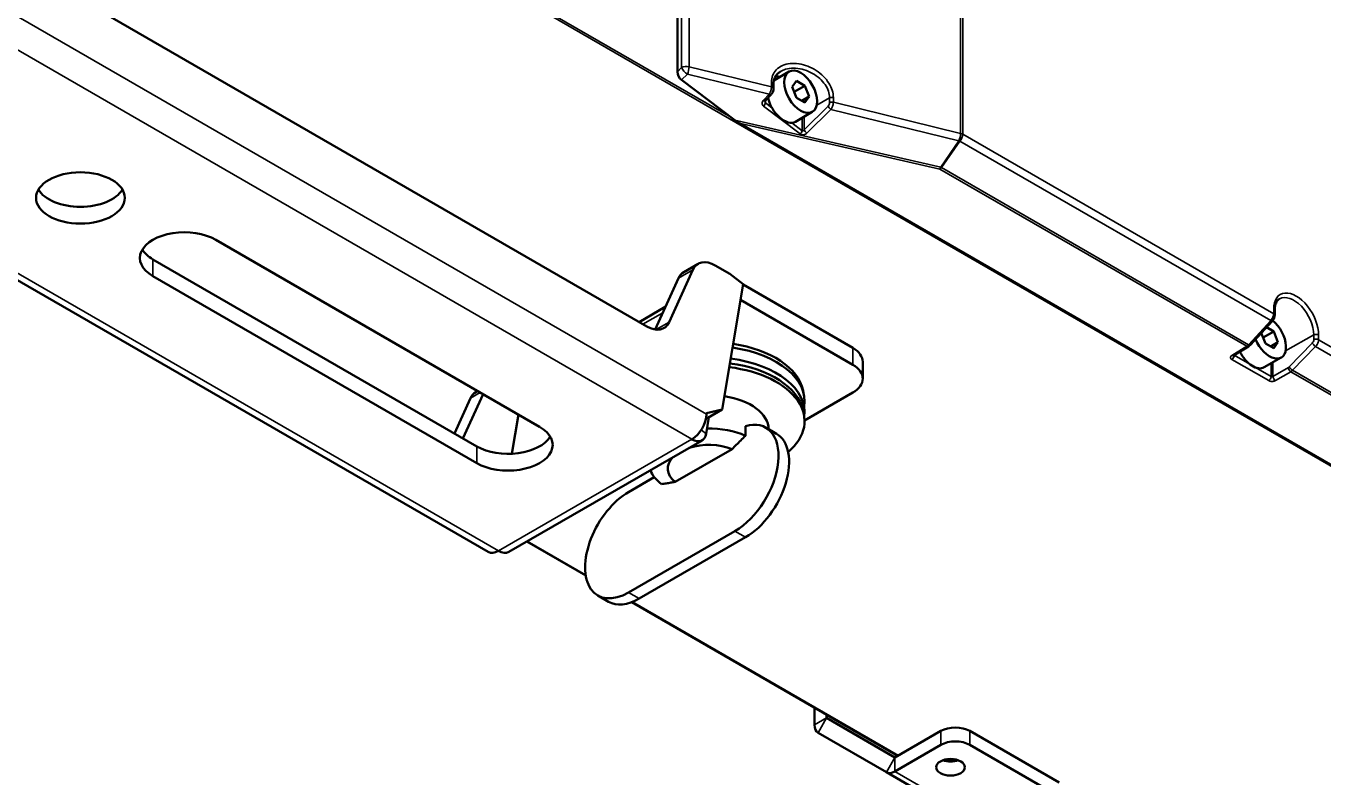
# Model space of a CAD drawing. Header units: millimetres. Extents: x 100 to 5488, y 100 to 4218.
# Drawn here: x 563.4 to 753.2, y 925.1 to 1034.9 of the extents above; entities that cross this region are included whole.
import ezdxf

# ---------------------------------------------------------------- set-up
doc = ezdxf.new("R2010")
doc.units = ezdxf.units.MM
doc.header["$LTSCALE"] = 20
doc.layers.add('Visible (ANSI)', color=7, linetype='Continuous', lineweight=50)
doc.layers.add('Visible Narrow (ANSI)', color=7, linetype='Continuous', lineweight=35)

msp = doc.modelspace()

# ---------------------------------------------------------------- linework, layer by layer
at = {"layer": 'Visible (ANSI)'}
for p, q in [((658.707, 1028.246), (658.707, 1080.761)), ((654.229, 990.998), (521.057, 1067.885)), ((480.443, 1044.942), (631.032, 957.999)), ((659.308, 1027.039), (667.087, 1021.146)), ((675.038, 1028.258), (672.828, 1026.982)), ((676.126, 1026.892), (675.514, 1026.021)), ((676.126, 1026.892), (677.351, 1026.185)), ((671.575, 1024.023), (672.397, 1024.891)), ((672.763, 1025.748), (672.763, 1026.429)), ((675.514, 1026.021), (676.126, 1024.443)), ((675.798, 1025.288), (677.351, 1026.185)), ((677.963, 1024.607), (677.351, 1026.185)), ((677.351, 1023.736), (676.126, 1024.443)), ((676.902, 1023.994), (677.963, 1024.607)), ((677.351, 1023.736), (677.963, 1024.607)), ((678.438, 1022.369), (675.963, 1020.94)), ((667.755, 1020.702), (897.146, 888.263)), ((638.555, 976.308), (591.178, 1003.661)), ((581.986, 1000.803), (629.362, 973.45)), ((659.625, 998.934), (661.746, 1000.159)), ((581.986, 998.353), (629.362, 971.001)), ((658.861, 998.058), (655.437, 990.546)), ((657.492, 991.626), (660.983, 999.283)), ((666.376, 998.682), (664.246, 999.911)), ((666.376, 998.682), (668.325, 997.159)), ((668.325, 997.159), (665.256, 978.829)), ((684.358, 987.846), (668.317, 997.108)), ((684.358, 985.397), (667.943, 994.874)), ((653.125, 991.635), (656.936, 993.836)), ((746.076, 993.327), (746.076, 992.647)), ((745.731, 991.803), (742.477, 988.265)), ((744.876, 990.874), (745.94, 990.259)), ((744.12, 990.052), (744.715, 988.517)), ((744.387, 989.363), (745.94, 990.259)), ((745.492, 988.068), (746.552, 988.681)), ((746.552, 988.681), (745.94, 990.259)), ((745.94, 987.81), (746.552, 988.681)), ((742.244, 988.07), (740.064, 986.722)), ((745.94, 987.81), (744.715, 988.517)), ((685.823, 983.356), (685.823, 985.805)), ((747.028, 986.443), (744.553, 985.015)), ((627.337, 974.62), (630.283, 981.084)), ((629.495, 981.539), (629.219, 981.379)), ((677.079, 981.64), (677.208, 981.004)), ((677.302, 977.241), (684.358, 981.314)), ((628.456, 980.504), (626.099, 975.334)), ((635.462, 978.094), (634.502, 972.364)), ((662.879, 977.545), (663.134, 977.604)), ((662.905, 975.296), (663.309, 977.705)), ((662.938, 978.152), (662.962, 978.299)), ((665.256, 978.829), (662.962, 978.299)), ((663.134, 977.604), (665.256, 978.829)), ((677.079, 978.718), (677.208, 978.082)), ((668.664, 975.01), (668.664, 976.424)), ((671.622, 976.198), (673.177, 975.3)), ((662.316, 974.329), (634.032, 957.999)), ((666.696, 973.057), (658.355, 968.241)), ((654.638, 969.896), (654.813, 969.795)), ((651.565, 966.771), (655.325, 968.942)), ((667.122, 961.056), (651.565, 952.074)), ((668.677, 960.157), (653.121, 951.176)), ((645.292, 954.567), (636.689, 959.534)), ((647.065, 951.628), (648.621, 950.73)), ((690.963, 928.199), (652.053, 950.664)), ((678.759, 932.699), (678.759, 935.245)), ((680.527, 933.72), (680.527, 934.224)), ((690.527, 927.947), (680.527, 933.72)), ((690.527, 927.947), (697.244, 931.825)), ((701.487, 931.825), (714.569, 924.272)), ((689.277, 925.782), (679.277, 931.555)), ((690.527, 925.905), (697.244, 929.784)), ((701.487, 929.784), (714.569, 922.231)), ((706.601, 915.779), (689.277, 925.782))]:
    msp.add_line(p, q, dxfattribs=at)
for centre, major_axis in [((676.738, 1025.314), (-1.7, 2.944)), ((571.379, 1009.784), (6.5, 0)), ((698.659, 926.518), (2.1, 0))]:
    msp.add_ellipse(centre, major_axis=major_axis, ratio=0.5773503, dxfattribs=at)
for centre, major_axis, ratio, start_param, end_param in [((659.414, 1027.843), (-0.463, 0.925), 0.5782294, 0.8574929, 2.2774366), ((672.034, 1025.235), (0.363, -0.344), 0.3380766, 0.0000003, 0.0000521), ((672.263, 1025.748), (0.5, 0), 0.5773503, 6.2829133, 6.2831853), ((671.212, 1024.367), (0.363, -0.344), 0.3380766, 6.2829003, 6.2831853), ((674.263, 1023.885), (1.7, -2.944), 0.5773503, 4.2149391, 6.2831853), ((667.784, 1021.502), (-1.773, 1.185), 0.32587, 1.3904241, 1.7690863), ((571.379, 1012.234), (6.5, 0), 0.5773503, 3.4740396, 5.9507384), ((586.582, 1001.007), (-6.5, 0), 0.5773503, 3.9269908, 7.0685835), ((586.582, 1003.457), (-6.5, 0), 0.5773503, 0.332447, 0.7853982), ((664.246, 995.829), (-2.5, 4.33), 0.5773503, 5.4977871, 6.6737924), ((662.125, 994.604), (-2.5, 4.33), 0.5773503, 0, 0.390607), ((654.229, 995.08), (2.5, -4.33), 0.5773503, 5.4977871, 6.6737924), ((745.328, 989.388), (1.7, -2.944), 0.5773503, 4.4734016, 8.4516202), ((663.303, 980.063), (14, 0), 0.5773503, 6.1819975, 7.6034883), ((663.303, 980.707), (13.87, 0), 0.5773503, 0.1167296, 1.3110014), ((680.823, 985.805), (5, 0), 0.5773503, 0, 0.7853982), ((742.853, 987.959), (1.7, -2.944), 0.5773503, 4.6075352, 6.2831853), ((663.303, 977.141), (14, 0), 0.5773503, 5.6891018, 7.638608), ((663.303, 977.785), (13.87, 0), 0.5773503, 0.1167296, 1.3464962), ((663.303, 977.785), (13.87, 0), 0.5773503, 0.1167296, 1.3464962), ((663.303, 978.43), (14, 0), 0.5773503, 6.2033627, 7.623136), ((680.823, 983.356), (5, 0), 0.5773503, 5.4977871, 7.0685835), ((631.719, 977.049), (-2.5, 4.33), 0.5773503, 0, 0.390607), ((663.303, 975.916), (8.75, 0), 0.5773503, 0.0066061, 1.3070318), ((660.816, 976.927), (1.5, 2.598), 0.5773503, 3.9269908, 5.4977871), ((667.122, 968.404), (4.5, 7.794), 0.5773503, 3.9269908, 6.8238612), ((633.958, 973.654), (6.5, 0), 0.5773503, 3.9269908, 7.0685835), ((660.816, 976.927), (1.5, -2.598), 0.5773503, 5.4977871, 6.8940505), ((663.303, 971.017), (8.75, 0), 0.5773503, 0.911446, 1.6015463), ((668.677, 967.506), (4.5, 7.794), 0.5773503, 3.9269908, 6.2831853), ((633.958, 976.104), (6.5, 0), 0.5773503, 3.9269908, 5.9507384), ((663.303, 970.2), (-6, 0), 0.5773503, 4.111367, 5.2110659), ((663.303, 970.2), (-6, 0), 0.5773503, 5.7845083, 6.8842073), ((663.303, 971.017), (-8.75, 0), 0.5773503, 0.2108743, 0.6593504), ((651.565, 959.423), (-4.5, -7.794), 0.5773503, 3.9269908, 7.0685835), ((632.532, 960.598), (-1.5, -2.598), 0.5773503, 0, 0.7853982), ((632.532, 960.598), (1.5, -2.598), 0.5773503, 5.4977871, 6.2831853), ((653.121, 958.524), (-4.5, -7.794), 0.5773503, 0, 0.7853982), ((680.527, 933.72), (-1.25, -2.165), 0.5773503, 5.4977871, 6.2831853), ((699.366, 930.6), (-3, 0), 0.5773503, 3.9269908, 5.4977871), ((699.366, 928.559), (3, 0), 0.5773503, 0.7853982, 2.3561945), ((698.659, 928.559), (-2.1, 0), 0.5773503, 1.0005977, 2.1409949), ((698.659, 928.559), (1.65, 0), 0.5773503, 4.3272293, 5.0975487), ((690.527, 927.947), (-1.25, -2.165), 0.5773503, 0, 0.7853982)]:
    msp.add_ellipse(centre, major_axis=major_axis, ratio=ratio, start_param=start_param, end_param=end_param, dxfattribs=at)
for points, knots in [([(673.794, 1028.277), (673.497, 1028.097), (673.252, 1027.86), (672.91, 1027.311), (672.802, 1026.991), (672.766, 1026.572), (672.763, 1026.501), (672.763, 1026.429)], [0.00010913, 0.00010913, 0.00010913, 0.00010913, 0.14606929, 0.14606929, 0.28813722, 0.28813722, 0.31638895, 0.31638895, 0.31638895, 0.31638895]), ([(672.763, 1025.748), (672.763, 1025.641), (672.745, 1025.531), (672.68, 1025.323), (672.634, 1025.221), (672.525, 1025.042), (672.464, 1024.961), (672.397, 1024.891)], [0, 0, 0, 0, 0.033811892, 0.033811892, 0.066666483, 0.066666483, 0.096616157, 0.096616157, 0.096616157, 0.096616157]), ([(671.575, 1024.023), (671.559, 1024.006), (671.547, 1023.99), (671.528, 1023.958), (671.523, 1023.944), (671.516, 1023.921), (671.515, 1023.913), (671.515, 1023.908)], [0, 0, 0, 0, 0.009289478, 0.009289478, 0.020189992, 0.020189992, 0.030648968, 0.030648968, 0.030648968, 0.030648968]), ([(746.77, 995.01), (746.69, 994.962), (746.615, 994.902), (746.477, 994.758), (746.414, 994.673), (746.299, 994.475), (746.249, 994.362), (746.165, 994.109), (746.132, 993.969), (746.088, 993.664), (746.076, 993.5), (746.076, 993.327)], [5.51013005, 5.51013005, 5.51013005, 5.51013005, 5.6647411, 5.6647411, 5.81935215, 5.81935215, 5.97396321, 5.97396321, 6.12857426, 6.12857426, 6.28318531, 6.28318531, 6.28318531, 6.28318531]), ([(746.076, 992.647), (746.076, 992.581), (746.07, 992.518), (746.047, 992.395), (746.031, 992.335), (745.991, 992.218), (745.967, 992.161), (745.912, 992.052), (745.88, 991.999), (745.811, 991.897), (745.772, 991.849), (745.731, 991.803)], [1.5708124, 1.5708124, 1.5708124, 1.5708124, 1.8060236, 1.8060236, 2.0412349, 2.0412349, 2.2764461, 2.2764461, 2.5116574, 2.5116574, 2.7468687, 2.7468687, 2.7468687, 2.7468687])]:
    msp.add_open_spline(points, degree=3, knots=knots, dxfattribs=at)
for points in [[(740.064, 986.722), (740.058, 986.718), (740.055, 986.716), (740.055, 986.716)], [(742.477, 988.265), (742.407, 988.189), (742.328, 988.122), (742.244, 988.07)], [(666.696, 973.057), (666.896, 973.255), (667.308, 973.663), (667.963, 974.314), (668.426, 974.773), (668.664, 975.01)], [(656.387, 967.922), (656.625, 967.96), (657.086, 968.035), (657.742, 968.141), (658.155, 968.208), (658.355, 968.241)]]:
    msp.add_open_spline(points, degree=3, dxfattribs=at)
at = {"layer": 'Visible Narrow (ANSI)'}
for p, q in [((439.15, 1152.851), (666.501, 1021.589)), ((781.052, 955.127), (448.398, 1147.185)), ((659.318, 1028.852), (659.318, 1080.836)), ((660.403, 1080.952), (660.403, 1028.968)), ((700.134, 1019.232), (700.134, 1071.215)), ((700.45, 1071.092), (700.45, 1019.108)), ((512.348, 1065.095), (662.938, 978.152)), ((660.816, 974.478), (510.227, 1061.421)), ((481.943, 1045.091), (632.532, 958.148)), ((659.318, 1028.852), (658.707, 1028.246)), ((660.403, 1028.968), (672.459, 1026.014)), ((659.308, 1027.039), (660.163, 1027.888)), ((672.109, 1024.96), (660.163, 1027.888)), ((672.459, 1026.014), (672.459, 1026.694)), ((672.109, 1024.96), (671.287, 1024.092)), ((671.296, 1023.22), (676.675, 1019.145)), ((671.574, 1024.022), (671.574, 1023.698)), ((672.518, 1022.983), (671.574, 1023.698)), ((680.734, 1023.225), (677.233, 1019.75)), ((677.656, 1019.267), (681.156, 1022.743)), ((680.974, 1024.416), (679.087, 1023.364)), ((680.974, 1023.736), (680.974, 1024.416)), ((699.893, 1018.151), (681.156, 1022.743)), ((681.517, 1024.475), (681.517, 1023.794)), ((681.517, 1023.794), (700.134, 1019.232)), ((697.225, 1014.273), (667.087, 1021.146)), ((676.953, 1019.623), (676.953, 1021.512)), ((677.233, 1021.674), (677.233, 1019.75)), ((667.755, 1020.702), (697.087, 1014.014)), ((676.953, 1019.623), (675.421, 1020.784)), ((700.45, 1019.108), (745.93, 992.851)), ((699.893, 1018.151), (697.228, 1014.272)), ((697.347, 1014.226), (700.015, 1018.104)), ((745.498, 991.844), (700.015, 1018.104)), ((741.992, 988.088), (697.087, 1014.014)), ((697.347, 1014.226), (742.244, 988.305)), ((581.986, 1000.803), (581.986, 998.353)), ((660.983, 999.283), (658.861, 998.058)), ((656.549, 992.986), (653.668, 991.322)), ((745.93, 992.851), (745.93, 993.531)), ((655.589, 990.527), (657.492, 991.626)), ((745.498, 991.844), (742.244, 988.305)), ((751.803, 989.739), (747.676, 987.438)), ((751.803, 989.059), (751.803, 989.739)), ((752.504, 989.736), (752.505, 989.054)), ((752.505, 989.054), (837.854, 939.778)), ((684.358, 985.397), (684.358, 987.846)), ((739.811, 986.75), (741.992, 988.088)), ((740.163, 986.784), (740.163, 986.775)), ((740.163, 986.775), (742.448, 985.456)), ((751.581, 988.558), (748.212, 985.086)), ((748.695, 984.58), (752.065, 988.052)), ((837.422, 938.771), (752.065, 988.052)), ((745.195, 983.061), (739.816, 986.167)), ((743.257, 984.989), (745.542, 983.67)), ((745.542, 983.67), (745.542, 985.586)), ((745.823, 985.748), (745.823, 983.678)), ((748.08, 984.981), (745.823, 983.678)), ((748.428, 984.372), (746.188, 983.068)), ((833.916, 935.016), (748.428, 984.372)), ((748.695, 984.58), (834.168, 935.232)), ((629.871, 981.321), (628.456, 980.504)), ((662.19, 975.855), (662.905, 975.296)), ((629.362, 971.001), (629.362, 973.45)), ((632.532, 958.148), (660.816, 974.478)), ((667.122, 961.056), (668.677, 960.157)), ((636.748, 959.568), (645.28, 954.641)), ((651.565, 952.074), (653.121, 951.176)), ((652.123, 950.691), (691.022, 928.232)), ((678.759, 932.699), (680.527, 933.72)), ((680.527, 933.72), (679.277, 931.555)), ((697.244, 929.784), (697.244, 931.825)), ((701.487, 931.825), (701.487, 929.784)), ((689.277, 925.782), (690.527, 927.947)), ((690.527, 925.905), (690.527, 927.947)), ((690.527, 925.905), (707.851, 915.903))]:
    msp.add_line(p, q, dxfattribs=at)
for centre, major_axis, ratio, start_param, end_param in [((660.012, 1028.437), (1, 0), 0.5773503, 1.1693706, 2.3387412), ((660.012, 1028.437), (-0.705, 0.71), 0.3228173, 0.66946, 2.0894036), ((660.012, 1028.437), (-0.238, -0.971), 0.3190306, 1.0498217, 2.2258269), ((672.263, 1026.429), (0.5, 0), 0.5773503, 0, 1.1693657), ((674.263, 1023.885), (-1.902, 3.294), 0.5773503, 6.2066916, 6.2067909), ((674.402, 1023.965), (-2.002, 3.467), 0.5773503, 6.1975197, 6.197575), ((674.263, 1023.885), (-1.902, 3.294), 0.5773503, 5.8184111, 6.0055199), ((674.402, 1023.965), (-2.002, 3.467), 0.5773503, 5.7269933, 5.9749509), ((672.034, 1025.235), (0.363, -0.344), 0.3380766, 5.2209599, 6.2831853), ((672.263, 1025.748), (0.5, 0), 0.5773503, 0, 1.1693687), ((671.212, 1024.367), (0.363, -0.344), 0.3380766, 5.2209606, 6.2829003), ((671.22, 1023.494), (-0.302, -0.399), 0.481405, 1.2163385, 2.4225019), ((680.583, 1023.518), (0.301, 0.428), 0.5825569, 4.4149955, 5.5906579), ((681.081, 1023.017), (-0.352, 0.355), 0.3228173, 0.66946, 2.0894036), ((681.321, 1024.209), (-0.5, 0), 0.5773503, 4.3109664, 5.4803302), ((681.321, 1023.528), (0.5, 0), 0.5773503, 1.1693706, 2.3387412), ((676.599, 1019.419), (-0.302, -0.399), 0.481405, 1.2163413, 2.4225017), ((677.581, 1019.542), (0.352, -0.355), 0.3228157, 3.8110529, 5.2309964), ((699.743, 1018.7), (0.238, 0.971), 0.3190306, 4.1914144, 5.3674196), ((699.743, 1018.7), (-0.5, -0.866), 0.5773503, 1.1801893, 2.3561945), ((699.743, 1018.7), (1, 0), 0.5773503, 0.7853982, 1.1693706), ((699.743, 1018.7), (-0.824, 0.567), 0.4079587, 2.0210408, 2.167949), ((697.075, 1014.823), (0.222, 0.975), 0.3106384, 3.8076712, 4.1855954), ((697.075, 1014.823), (-0.5, -0.866), 0.5773503, 0.8028515, 1.1801893), ((697.075, 1014.823), (0.824, -0.567), 0.4079628, 5.166434, 5.3095388), ((749.217, 991.633), (-2.324, 4.026), 0.5773503, 3.9269908, 7.0685835), ((748.869, 991.433), (-2.074, 3.593), 0.5773503, 3.9269908, 6.2955282), ((745.576, 993.327), (0.5, 0), 0.5773503, 0, 0.7853982), ((745.576, 992.647), (0.5, 0), 0.5773392, 0, 0.7854046), ((745.363, 992.142), (0.368, -0.338), 0.3201508, 5.360976, 6.2831853), ((751.443, 988.858), (-0.257, -0.429), 0.5873259, 1.188992, 2.3650635), ((752.15, 989.531), (-0.5, 0), 0.5773503, 3.9269908, 5.4803339), ((752.15, 988.851), (0.5, 0), 0.5773566, 0.7810478, 2.338726), ((739.801, 987.148), (0.263, -0.425), 0.5771744, 5.469596, 6.2831853), ((739.81, 986.571), (-0.25, -0.433), 0.5773503, 0.802845, 2.3561954), ((740.305, 986.867), (-0.2, -0.011), 0.6111911, 0.7020699, 0.7507836), ((741.981, 988.495), (0.263, -0.425), 0.5771744, 5.4942747, 6.2831894), ((742.108, 988.603), (0.368, -0.338), 0.3201418, 5.3609733, 6.2831853), ((751.929, 988.351), (-0.359, 0.348), 0.3015523, 0.6636613, 2.2277614), ((748.073, 985.386), (-0.257, -0.429), 0.5873385, 0.8117226, 1.1890177), ((748.427, 984.774), (-0.25, 0.433), 0.5570252, 0.7855505, 2.3423554), ((748.559, 984.879), (0.359, -0.348), 0.3015393, 3.8052621, 5.3693458), ((745.189, 983.466), (0.25, 0.433), 0.5773503, 3.9444383, 5.4977881), ((745.684, 983.761), (-0.2, -0.011), 0.611361, 0.7509005, 2.3043013), ((746.17, 983.471), (0.25, -0.433), 0.5570252, 3.9271432, 5.5086169)]:
    msp.add_ellipse(centre, major_axis=major_axis, ratio=ratio, start_param=start_param, end_param=end_param, dxfattribs=at)
for points in [[(681.517, 1024.475), (681.513, 1024.83), (681.399, 1025.534), (680.904, 1026.584), (680.105, 1027.592), (679.02, 1028.471), (677.8, 1029.102), (676.459, 1029.467), (675.176, 1029.501), (674.01, 1029.196), (673.113, 1028.564), (672.58, 1027.714), (672.46, 1027.053), (672.459, 1026.694)], [(676.675, 1019.145), (676.737, 1019.097), (676.877, 1019.03), (677.152, 1019.009), (677.426, 1019.089), (677.584, 1019.196), (677.656, 1019.267)]]:
    msp.add_open_spline(points, degree=3, dxfattribs=at)
for points, knots in [([(673.795, 1028.278), (674.021, 1028.415), (674.603, 1028.666), (675.675, 1028.813), (676.937, 1028.659), (678.185, 1028.204), (679.295, 1027.501), (680.171, 1026.625), (680.754, 1025.659), (680.954, 1024.909), (680.974, 1024.505), (680.974, 1024.416)], [0.23806104, 0.23806104, 0.23806104, 0.23806104, 0.31232875, 0.41044292, 0.51105082, 0.61133774, 0.70862966, 0.8014303, 0.88987807, 0.97545461, 0.99999999, 0.99999999, 0.99999999, 0.99999999]), ([(672.459, 1026.014), (672.459, 1025.967), (672.456, 1025.918), (672.45, 1025.865), (672.444, 1025.808), (672.434, 1025.747), (672.42, 1025.683), (672.408, 1025.632), (672.394, 1025.578), (672.377, 1025.524), (672.376, 1025.52), (672.375, 1025.515), (672.374, 1025.511), (672.357, 1025.459), (672.339, 1025.407), (672.318, 1025.355), (672.311, 1025.338), (672.304, 1025.321), (672.297, 1025.304), (672.284, 1025.274), (672.27, 1025.244), (672.256, 1025.214), (672.235, 1025.17), (672.213, 1025.127), (672.189, 1025.086), (672.165, 1025.045), (672.141, 1025.005), (672.115, 1024.968), (672.113, 1024.965), (672.111, 1024.962), (672.109, 1024.96)], [0, 0, 0, 0, 0.1592661, 0.1592661, 0.1592661, 0.3333333, 0.3333333, 0.3333333, 0.4749539, 0.4749539, 0.4749539, 0.4857724, 0.4857724, 0.4857724, 0.6216198, 0.6216198, 0.6216198, 0.6666667, 0.6666667, 0.6666667, 0.7483967, 0.7483967, 0.7483967, 0.8699399, 0.8699399, 0.8699399, 0.9915692, 0.9915692, 0.9915692, 1, 1, 1, 1]), ([(671.296, 1023.22), (671.222, 1023.275), (671.123, 1023.406), (671.076, 1023.628), (671.119, 1023.857), (671.215, 1024.016), (671.287, 1024.092)], [0.00000003, 0.00000003, 0.00000003, 0.00000003, 0.25, 0.5, 0.75, 1, 1, 1, 1]), ([(671.574, 1023.698), (671.574, 1023.699), (671.566, 1023.709), (671.551, 1023.731), (671.534, 1023.772), (671.521, 1023.824), (671.516, 1023.871), (671.515, 1023.9), (671.515, 1023.908)], [0, 0, 0, 0, 0.00545236, 0.1017086, 0.20704707, 0.32172072, 0.44834234, 0.49360568, 0.49360568, 0.49360568, 0.49360568]), ([(681.156, 1022.743), (681.161, 1022.75), (681.166, 1022.757), (681.171, 1022.764), (681.218, 1022.832), (681.262, 1022.907), (681.303, 1022.987), (681.316, 1023.012), (681.328, 1023.038), (681.34, 1023.064), (681.363, 1023.114), (681.385, 1023.167), (681.404, 1023.221), (681.431, 1023.292), (681.453, 1023.365), (681.47, 1023.437), (681.487, 1023.505), (681.499, 1023.573), (681.507, 1023.637), (681.513, 1023.692), (681.517, 1023.744), (681.517, 1023.794)], [0.00000001, 0.00000001, 0.00000001, 0.00000001, 0.02506513, 0.02506513, 0.02506513, 0.26048026, 0.26048026, 0.26048026, 0.33333333, 0.33333333, 0.33333333, 0.475898, 0.475898, 0.475898, 0.66666667, 0.66666667, 0.66666667, 0.84806838, 0.84806838, 0.84806838, 1, 1, 1, 1]), ([(677.233, 1019.75), (677.232, 1019.747), (677.231, 1019.744), (677.229, 1019.742), (677.217, 1019.717), (677.203, 1019.694), (677.188, 1019.674), (677.172, 1019.652), (677.154, 1019.632), (677.135, 1019.617), (677.115, 1019.6), (677.093, 1019.589), (677.072, 1019.583), (677.05, 1019.577), (677.029, 1019.577), (677.009, 1019.583), (676.989, 1019.59), (676.971, 1019.602), (676.956, 1019.62), (676.955, 1019.621), (676.954, 1019.622), (676.953, 1019.623)], [0, 0, 0, 0, 0.0187683, 0.0187683, 0.0187683, 0.1889647, 0.1889647, 0.1889647, 0.3770144, 0.3770144, 0.3770144, 0.5785812, 0.5785812, 0.5785812, 0.7838926, 0.7838926, 0.7838926, 0.9873696, 0.9873696, 0.9873696, 1, 1, 1, 1]), ([(745.498, 991.844), (745.582, 991.935), (745.66, 992.04), (745.725, 992.154), (745.79, 992.267), (745.842, 992.388), (745.877, 992.508), (745.912, 992.627), (745.93, 992.744), (745.93, 992.851)], [0.00000433, 0.00000433, 0.00000433, 0.00000433, 0.33333333, 0.33333333, 0.33333333, 0.66666667, 0.66666667, 0.66666667, 0.99999695, 0.99999695, 0.99999695, 0.99999695]), ([(752.505, 989.054), (752.505, 988.948), (752.486, 988.831), (752.45, 988.713), (752.414, 988.594), (752.361, 988.473), (752.295, 988.36), (752.23, 988.248), (752.151, 988.142), (752.065, 988.052)], [0.00000119, 0.00000119, 0.00000119, 0.00000119, 0.33333333, 0.33333333, 0.33333333, 0.66666667, 0.66666667, 0.66666667, 1, 1, 1, 1]), ([(739.816, 986.167), (739.749, 986.205), (739.651, 986.291), (739.591, 986.451), (739.649, 986.612), (739.732, 986.7), (739.807, 986.748)], [0, 0, 0, 0, 0.25, 0.5, 0.75, 0.99587261, 0.99587261, 0.99587261, 0.99587261]), ([(741.992, 988.088), (742.021, 988.106), (742.073, 988.15), (742.162, 988.22), (742.217, 988.276), (742.244, 988.305)], [0.00010544, 0.00010544, 0.00010544, 0.00010544, 0.33333333, 0.66666667, 1, 1, 1, 1]), ([(746.18, 983.064), (746.173, 983.06), (746.166, 983.056), (746.159, 983.053), (746.102, 983.023), (746.047, 983.003), (745.989, 982.987), (745.976, 982.984), (745.963, 982.981), (745.949, 982.978), (745.904, 982.967), (745.857, 982.959), (745.808, 982.953), (745.767, 982.949), (745.725, 982.946), (745.684, 982.946), (745.668, 982.945), (745.653, 982.946), (745.637, 982.946), (745.586, 982.948), (745.536, 982.953), (745.488, 982.961), (745.465, 982.965), (745.442, 982.97), (745.419, 982.975), (745.4, 982.979), (745.381, 982.984), (745.363, 982.99), (745.327, 983.001), (745.293, 983.013), (745.26, 983.028), (745.238, 983.038), (745.216, 983.049), (745.195, 983.061)], [0.00829479, 0.00829479, 0.00829479, 0.00829479, 0.02969511, 0.02969511, 0.02969511, 0.20975355, 0.20975355, 0.20975355, 0.25, 0.25, 0.25, 0.38582572, 0.38582572, 0.38582572, 0.5, 0.5, 0.5, 0.54274438, 0.54274438, 0.54274438, 0.68227818, 0.68227818, 0.68227818, 0.75, 0.75, 0.75, 0.8081007, 0.8081007, 0.8081007, 0.92149494, 0.92149494, 0.92149494, 1, 1, 1, 1]), ([(748.695, 984.58), (748.668, 984.552), (748.61, 984.497), (748.525, 984.425), (748.458, 984.389), (748.428, 984.372)], [0, 0, 0, 0, 0.33333333, 0.66666667, 0.99989453, 0.99989453, 0.99989453, 0.99989453])]:
    msp.add_open_spline(points, degree=3, knots=knots, dxfattribs=at)

doc.saveas('drawing.dxf')
